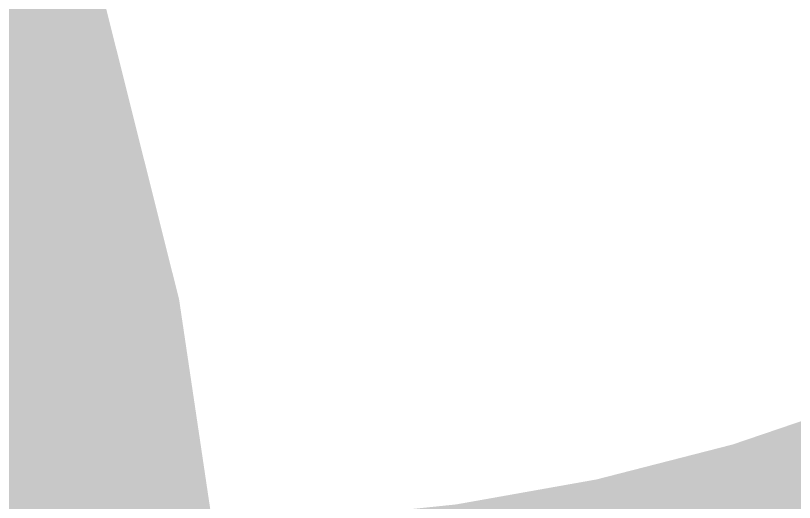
# Model space of a CAD drawing. Header units: inches. Extents: x 0.91 to 3.83, y 2.6 to 3.83.
# Drawn here: x 1.92494 to 1.93182, y 2.82945 to 2.83376 of the extents above; entities that cross this region are included whole.
import ezdxf

# ---------------------------------------------------------------- set-up
doc = ezdxf.new("R2010")
doc.units = ezdxf.units.IN
doc.header["$MEASUREMENT"] = 0
for name, color, linetype in [('Bottom Layer', 5, 'Continuous'), ('Bottom Overlay', 54, 'Continuous'), ('Top Layer', 1, 'Continuous')]:
    doc.layers.add(name, color=color, linetype=linetype)

# ---------------------------------------------------------------- blocks, each defined once
blk = doc.blocks.new('TP_B_327')
at = {"layer": 'Bottom Overlay'}
blk.add_lwpolyline([(0.029, 0, 0.006, 0.006, 1), (-0.029, 0, 0.006, 0.006, 1)], format="xyseb", close=True, dxfattribs=at)

msp = doc.modelspace()

# ---------------------------------------------------------------- hatches: boundary and pattern name
at = {"layer": 'Bottom Layer'}
msp.add_hatch(color=5, dxfattribs=at).paths.add_polyline_path([(1.9262416, 2.8292533), (1.9275555, 2.8292975), (1.9288328, 2.82943), (1.9300733, 2.8296509), (1.9312772, 2.8299602), (1.9324443, 2.8303578), (1.9335748, 2.8308438), (1.9346686, 2.8314182), (1.9357258, 2.8320809), (1.9367462, 2.8328319), (1.93773, 2.8336714), (1.9366846, 2.8144083), (1.9358076, 2.8153289), (1.9348805, 2.8161525), (1.9339033, 2.8168793), (1.9328759, 2.8175091), (1.9317984, 2.8180421), (1.9306708, 2.8184781), (1.9294931, 2.8188173), (1.9282652, 2.8190595), (1.9269871, 2.8192049), (1.925659, 2.8192533)])
at = {"layer": 'Top Layer'}
msp.add_hatch(color=1, dxfattribs=at).paths.add_polyline_path([(1.9371928, 2.8331523), (1.9362605, 2.8322696), (1.935285, 2.8314798), (1.9342662, 2.830783), (1.9332043, 2.830179), (1.9320991, 2.829668), (1.9309507, 2.8292499), (1.9297592, 2.8289247), (1.9285244, 2.8286924), (1.9272464, 2.8285531), (1.9259253, 2.8285066), (1.9259253, 2.8185066), (1.9272464, 2.8184601), (1.9285244, 2.8183208), (1.9297592, 2.8180885), (1.9309507, 2.8177633), (1.9320991, 2.8173452), (1.9332043, 2.8168342), (1.9342662, 2.8162302), (1.935285, 2.8155334), (1.9362605, 2.8147436), (1.9371928, 2.8138609)])
msp.add_hatch(color=1, dxfattribs=at).paths.add_polyline_path([(1.9371928, 2.8331523), (1.9362605, 2.8322696), (1.935285, 2.8314798), (1.9342662, 2.830783), (1.9332043, 2.830179), (1.9320991, 2.829668), (1.9309507, 2.8292499), (1.9297592, 2.8289247), (1.9285244, 2.8286924), (1.9272464, 2.8285531), (1.9259253, 2.8285066), (1.9259253, 2.8185066), (1.9272464, 2.8184601), (1.9285244, 2.8183208), (1.9297592, 2.8180885), (1.9309507, 2.8177633), (1.9320991, 2.8173452), (1.9332043, 2.8168342), (1.9342662, 2.8162302), (1.935285, 2.8155334), (1.9362605, 2.8147436), (1.9371928, 2.8138609)])
msp.add_hatch(color=1, dxfattribs=at).paths.add_polyline_path([(1.9371928, 2.8331523), (1.9362605, 2.8322696), (1.935285, 2.8314798), (1.9342662, 2.830783), (1.9332043, 2.830179), (1.9320991, 2.829668), (1.9309507, 2.8292499), (1.9297592, 2.8289247), (1.9285244, 2.8286924), (1.9272464, 2.8285531), (1.9259253, 2.8285066), (1.9259253, 2.8185066), (1.9272464, 2.8184601), (1.9285244, 2.8183208), (1.9297592, 2.8180885), (1.9309507, 2.8177633), (1.9320991, 2.8173452), (1.9332043, 2.8168342), (1.9342662, 2.8162302), (1.935285, 2.8155334), (1.9362605, 2.8147436), (1.9371928, 2.8138609)])
msp.add_hatch(color=1, dxfattribs=at).paths.add_polyline_path([(1.9371928, 2.8331523), (1.9362605, 2.8322696), (1.935285, 2.8314798), (1.9342662, 2.830783), (1.9332043, 2.830179), (1.9320991, 2.829668), (1.9309507, 2.8292499), (1.9297592, 2.8289247), (1.9285244, 2.8286924), (1.9272464, 2.8285531), (1.9259253, 2.8285066), (1.9259253, 2.8185066), (1.9272464, 2.8184601), (1.9285244, 2.8183208), (1.9297592, 2.8180885), (1.9309507, 2.8177633), (1.9320991, 2.8173452), (1.9332043, 2.8168342), (1.9342662, 2.8162302), (1.935285, 2.8155334), (1.9362605, 2.8147436), (1.9371928, 2.8138609)])
msp.add_hatch(color=1, dxfattribs=at).paths.add_polyline_path([(1.9371928, 2.8331523), (1.9362605, 2.8322696), (1.935285, 2.8314798), (1.9342662, 2.830783), (1.9332043, 2.830179), (1.9320991, 2.829668), (1.9309507, 2.8292499), (1.9297592, 2.8289247), (1.9285244, 2.8286924), (1.9272464, 2.8285531), (1.9259253, 2.8285066), (1.9259253, 2.8185066), (1.9272464, 2.8184601), (1.9285244, 2.8183208), (1.9297592, 2.8180885), (1.9309507, 2.8177633), (1.9320991, 2.8173452), (1.9332043, 2.8168342), (1.9342662, 2.8162302), (1.935285, 2.8155334), (1.9362605, 2.8147436), (1.9371928, 2.8138609)])
msp.add_hatch(color=1, dxfattribs=at).paths.add_polyline_path([(1.9371928, 2.8331523), (1.9362605, 2.8322696), (1.935285, 2.8314798), (1.9342662, 2.830783), (1.9332043, 2.830179), (1.9320991, 2.829668), (1.9309507, 2.8292499), (1.9297592, 2.8289247), (1.9285244, 2.8286924), (1.9272464, 2.8285531), (1.9259253, 2.8285066), (1.9259253, 2.8185066), (1.9272464, 2.8184601), (1.9285244, 2.8183208), (1.9297592, 2.8180885), (1.9309507, 2.8177633), (1.9320991, 2.8173452), (1.9332043, 2.8168342), (1.9342662, 2.8162302), (1.935285, 2.8155334), (1.9362605, 2.8147436), (1.9371928, 2.8138609)])

# ---------------------------------------------------------------- block references
at = {"rotation": 180}
msp.add_blockref('TP_B_327', (1.895, 2.825), dxfattribs=at)

doc.saveas('drawing.dxf')
